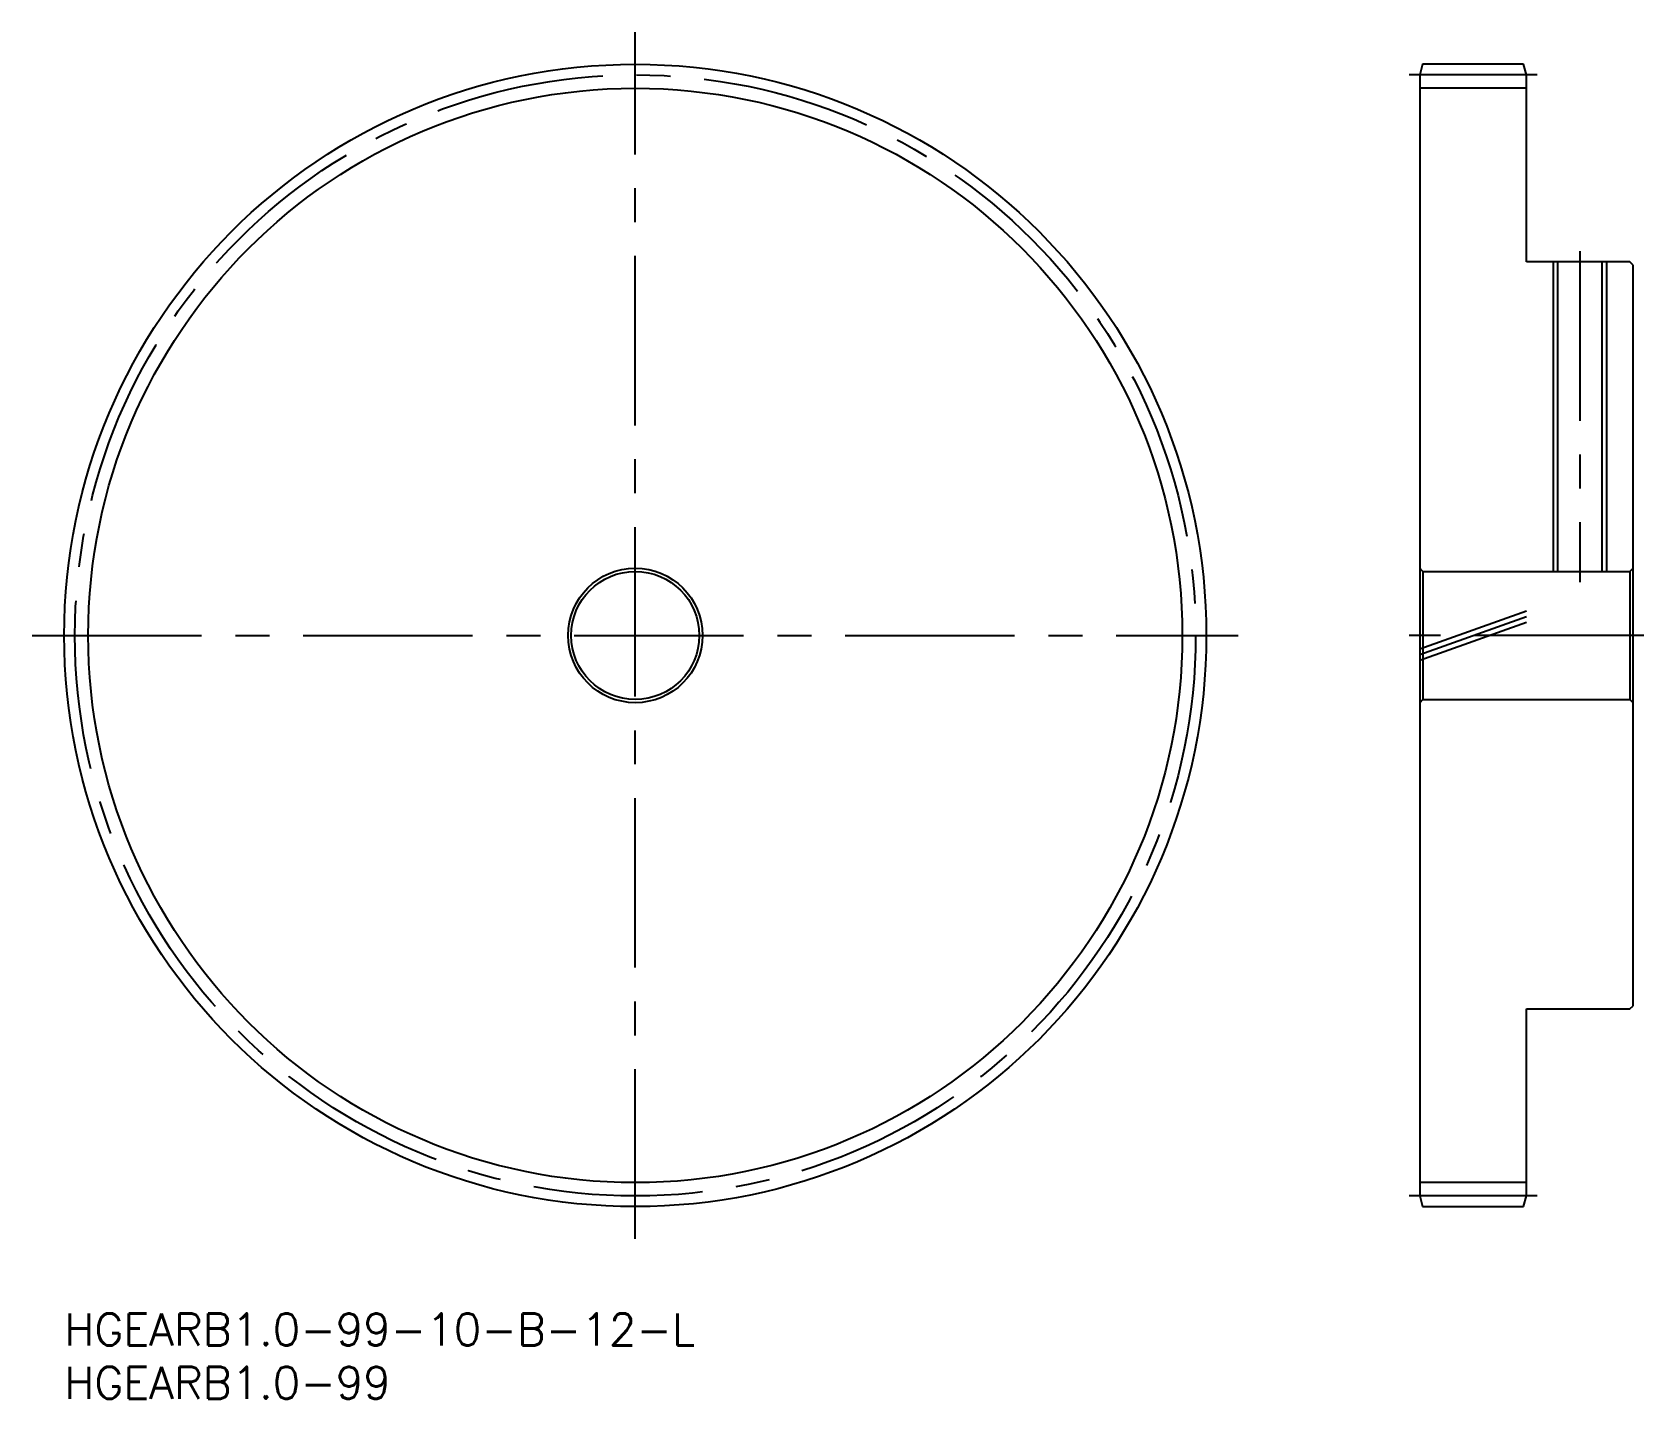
# Model space of a CAD drawing. Extents: x -3 to 148, y -8 to 120.
import ezdxf

# ---------------------------------------------------------------- set-up
doc = ezdxf.new("R2010")
doc.units = 0
doc.header["$LTSCALE"] = 0.5
doc.linetypes.add('CENTER', pattern=[50.8, 31.75, -6.35, 6.35, -6.35])
doc.linetypes.add('PHANTOM', pattern=[63.5, 31.75, -6.35, 6.35, -6.35, 6.35, -6.35])
for name, color, linetype in [('MSM_CENTER', 1, 'CENTER'), ('MSM_CONTINUOUS', 7, 'CONTINUOUS'), ('MSM_IMAGINARY', 6, 'PHANTOM'), ('MSM_NARROW', 5, 'CONTINUOUS'), ('MSM_PART_NUMBER', 7, 'CONTINUOUS')]:
    doc.layers.add(name, color=color, linetype=linetype)
doc.styles.get("Standard").update_dxf_attribs({"font": 'txt.shx', "height": 1, "bigfont": 'bigfont.shx'})

# ---------------------------------------------------------------- blocks, each defined once
blk = doc.blocks.new('*U17')
at = {"layer": 'MSM_PART_NUMBER'}
blk.add_text('HGEARB1.0-99-10-B-12-L', height=3, dxfattribs=at).set_placement((0, -3))
blk = doc.blocks.new('*U18')
at = {"layer": 'MSM_PART_NUMBER'}
blk.add_text('HGEARB1.0-99', height=3, dxfattribs=at).set_placement((0, -8))

msp = doc.modelspace()

# ---------------------------------------------------------------- linework, layer by layer
at = {"layer": 'MSM_CENTER'}
for p, q in [((53.52, 7), (53.52, 120.04)), ((138.04, 116.04), (126.04, 116.04)), ((142.04, 99.52), (142.04, 68.52)), ((-3, 63.52), (110.04, 63.52)), ((148.04, 63.52), (126.04, 63.52)), ((138.04, 11), (126.04, 11))]:
    msp.add_line(p, q, dxfattribs=at)
msp.add_circle((53.52, 63.52), 52.52, dxfattribs=at)
at = {"layer": 'MSM_CONTINUOUS'}
for p, q in [((127.31, 117.04), (127.04, 116.04)), ((136.77, 117.04), (127.31, 117.04)), ((137.04, 116.04), (136.77, 117.04)), ((127.04, 116.04), (127.04, 11)), ((137.04, 98.52), (137.04, 116.04)), ((137.04, 114.79), (127.04, 114.79)), ((146.74, 98.52), (137.04, 98.52)), ((139.97, 98.52), (139.97, 69.52)), ((144.11, 98.52), (144.11, 69.52)), ((147.04, 98.22), (146.74, 98.52)), ((147.04, 28.82), (147.04, 98.22)), ((127.34, 69.52), (127.04, 69.82)), ((127.34, 69.52), (127.34, 57.52)), ((127.34, 69.52), (146.74, 69.52)), ((147.04, 69.82), (146.74, 69.52)), ((146.74, 69.52), (146.74, 57.52)), ((127.34, 57.52), (127.04, 57.22)), ((127.34, 57.52), (146.74, 57.52)), ((147.04, 57.22), (146.74, 57.52)), ((146.74, 28.52), (147.04, 28.82)), ((137.04, 11), (137.04, 28.52)), ((137.04, 28.52), (146.74, 28.52)), ((137.04, 12.25), (127.04, 12.25)), ((127.04, 11), (127.31, 10)), ((136.77, 10), (137.04, 11)), ((127.31, 10), (136.77, 10))]:
    msp.add_line(p, q, dxfattribs=at)
for radius in [53.52, 6.3, 6]:
    msp.add_circle((53.52, 63.52), radius, dxfattribs=at)
at = {"layer": 'MSM_IMAGINARY'}
for p, q in [((127.04, 62.28), (137.04, 65.82)), ((127.04, 61.75), (137.04, 65.29)), ((127.04, 61.22), (137.04, 64.76))]:
    msp.add_line(p, q, dxfattribs=at)
at = {"layer": 'MSM_NARROW'}
for p, q in [((139.54, 98.52), (139.54, 69.52)), ((144.54, 98.52), (144.54, 69.52))]:
    msp.add_line(p, q, dxfattribs=at)
msp.add_circle((53.52, 63.52), 51.27, dxfattribs=at)

# ---------------------------------------------------------------- block references
at = {"layer": 'MSM_CONTINUOUS'}
for name in ['*U17', '*U18']:
    msp.add_blockref(name, (0, 0), dxfattribs=at)

doc.saveas('drawing.dxf')
